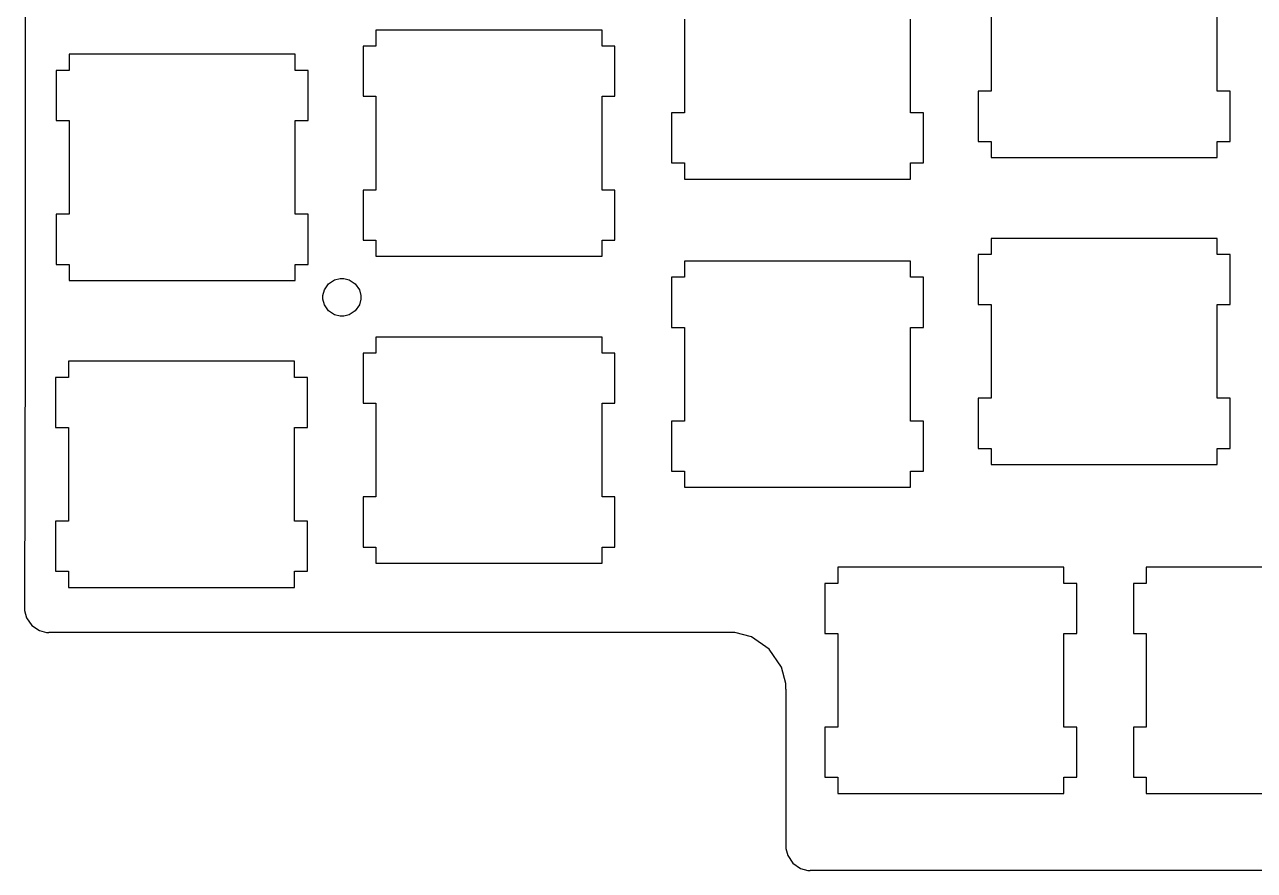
# Model space of a CAD drawing. Extents: x 0.43 to 6.04, y 4.86 to 9.05.
# Drawn here: x 0.427 to 3.425, y 5.174 to 7.235 of the extents above; entities that cross this region are included whole.
import ezdxf

# ---------------------------------------------------------------- set-up
doc = ezdxf.new("R2010")
doc.units = 0
for name, color, linetype in [('Line002', 7, 'CONTINUOUS'), ('Shape1010', 7, 'CONTINUOUS'), ('Shape1011', 7, 'CONTINUOUS'), ('Shape1012', 7, 'CONTINUOUS'), ('Shape1013', 7, 'CONTINUOUS'), ('Shape1014', 7, 'CONTINUOUS'), ('Shape1015', 7, 'CONTINUOUS'), ('Shape1016', 7, 'CONTINUOUS'), ('Shape160', 7, 'CONTINUOUS'), ('Shape161', 7, 'CONTINUOUS'), ('Shape162', 7, 'CONTINUOUS'), ('Shape163', 7, 'CONTINUOUS'), ('Shape164', 7, 'CONTINUOUS'), ('Shape165', 7, 'CONTINUOUS'), ('Shape166', 7, 'CONTINUOUS'), ('Shape167', 7, 'CONTINUOUS'), ('Shape168', 7, 'CONTINUOUS'), ('Shape169', 7, 'CONTINUOUS'), ('Shape170', 7, 'CONTINUOUS'), ('Shape171', 7, 'CONTINUOUS'), ('Shape172', 7, 'CONTINUOUS'), ('Shape173', 7, 'CONTINUOUS'), ('Shape174', 7, 'CONTINUOUS'), ('Shape175', 7, 'CONTINUOUS'), ('Shape176', 7, 'CONTINUOUS'), ('Shape177', 7, 'CONTINUOUS'), ('Shape178', 7, 'CONTINUOUS'), ('Shape179', 7, 'CONTINUOUS'), ('Shape184', 7, 'CONTINUOUS'), ('Shape185', 7, 'CONTINUOUS'), ('Shape186', 7, 'CONTINUOUS'), ('Shape187', 7, 'CONTINUOUS'), ('Shape188', 7, 'CONTINUOUS'), ('Shape189', 7, 'CONTINUOUS'), ('Shape190', 7, 'CONTINUOUS'), ('Shape191', 7, 'CONTINUOUS'), ('Shape192', 7, 'CONTINUOUS'), ('Shape193', 7, 'CONTINUOUS'), ('Shape194', 7, 'CONTINUOUS'), ('Shape240', 7, 'CONTINUOUS'), ('Shape241', 7, 'CONTINUOUS'), ('Shape242', 7, 'CONTINUOUS'), ('Shape243', 7, 'CONTINUOUS'), ('Shape244', 7, 'CONTINUOUS'), ('Shape245', 7, 'CONTINUOUS'), ('Shape246', 7, 'CONTINUOUS'), ('Shape247', 7, 'CONTINUOUS'), ('Shape248', 7, 'CONTINUOUS'), ('Shape249', 7, 'CONTINUOUS'), ('Shape250', 7, 'CONTINUOUS'), ('Shape251', 7, 'CONTINUOUS'), ('Shape252', 7, 'CONTINUOUS'), ('Shape253', 7, 'CONTINUOUS'), ('Shape254', 7, 'CONTINUOUS'), ('Shape255', 7, 'CONTINUOUS'), ('Shape256', 7, 'CONTINUOUS'), ('Shape257', 7, 'CONTINUOUS'), ('Shape258', 7, 'CONTINUOUS'), ('Shape259', 7, 'CONTINUOUS'), ('Shape264', 7, 'CONTINUOUS'), ('Shape265', 7, 'CONTINUOUS'), ('Shape266', 7, 'CONTINUOUS'), ('Shape267', 7, 'CONTINUOUS'), ('Shape268', 7, 'CONTINUOUS'), ('Shape269', 7, 'CONTINUOUS'), ('Shape270', 7, 'CONTINUOUS'), ('Shape271', 7, 'CONTINUOUS'), ('Shape272', 7, 'CONTINUOUS'), ('Shape273', 7, 'CONTINUOUS'), ('Shape274', 7, 'CONTINUOUS'), ('Shape320', 7, 'CONTINUOUS'), ('Shape321', 7, 'CONTINUOUS'), ('Shape322', 7, 'CONTINUOUS'), ('Shape323', 7, 'CONTINUOUS'), ('Shape324', 7, 'CONTINUOUS'), ('Shape325', 7, 'CONTINUOUS'), ('Shape326', 7, 'CONTINUOUS'), ('Shape327', 7, 'CONTINUOUS'), ('Shape328', 7, 'CONTINUOUS'), ('Shape329', 7, 'CONTINUOUS'), ('Shape330', 7, 'CONTINUOUS'), ('Shape331', 7, 'CONTINUOUS'), ('Shape332', 7, 'CONTINUOUS'), ('Shape333', 7, 'CONTINUOUS'), ('Shape334', 7, 'CONTINUOUS'), ('Shape335', 7, 'CONTINUOUS'), ('Shape336', 7, 'CONTINUOUS'), ('Shape337', 7, 'CONTINUOUS'), ('Shape338', 7, 'CONTINUOUS'), ('Shape339', 7, 'CONTINUOUS'), ('Shape340', 7, 'CONTINUOUS'), ('Shape341', 7, 'CONTINUOUS'), ('Shape342', 7, 'CONTINUOUS'), ('Shape343', 7, 'CONTINUOUS'), ('Shape344', 7, 'CONTINUOUS'), ('Shape345', 7, 'CONTINUOUS'), ('Shape346', 7, 'CONTINUOUS'), ('Shape347', 7, 'CONTINUOUS'), ('Shape348', 7, 'CONTINUOUS'), ('Shape349', 7, 'CONTINUOUS'), ('Shape350', 7, 'CONTINUOUS'), ('Shape351', 7, 'CONTINUOUS'), ('Shape352', 7, 'CONTINUOUS'), ('Shape353', 7, 'CONTINUOUS'), ('Shape354', 7, 'CONTINUOUS'), ('Shape355', 7, 'CONTINUOUS'), ('Shape356', 7, 'CONTINUOUS'), ('Shape357', 7, 'CONTINUOUS'), ('Shape358', 7, 'CONTINUOUS'), ('Shape359', 7, 'CONTINUOUS'), ('Shape400', 7, 'CONTINUOUS'), ('Shape401', 7, 'CONTINUOUS'), ('Shape402', 7, 'CONTINUOUS'), ('Shape403', 7, 'CONTINUOUS'), ('Shape404', 7, 'CONTINUOUS'), ('Shape405', 7, 'CONTINUOUS'), ('Shape406', 7, 'CONTINUOUS'), ('Shape407', 7, 'CONTINUOUS'), ('Shape408', 7, 'CONTINUOUS'), ('Shape409', 7, 'CONTINUOUS'), ('Shape410', 7, 'CONTINUOUS'), ('Shape411', 7, 'CONTINUOUS'), ('Shape412', 7, 'CONTINUOUS'), ('Shape413', 7, 'CONTINUOUS'), ('Shape414', 7, 'CONTINUOUS'), ('Shape415', 7, 'CONTINUOUS'), ('Shape416', 7, 'CONTINUOUS'), ('Shape417', 7, 'CONTINUOUS'), ('Shape418', 7, 'CONTINUOUS'), ('Shape419', 7, 'CONTINUOUS'), ('Shape420', 7, 'CONTINUOUS'), ('Shape421', 7, 'CONTINUOUS'), ('Shape422', 7, 'CONTINUOUS'), ('Shape423', 7, 'CONTINUOUS'), ('Shape424', 7, 'CONTINUOUS'), ('Shape425', 7, 'CONTINUOUS'), ('Shape426', 7, 'CONTINUOUS'), ('Shape427', 7, 'CONTINUOUS'), ('Shape428', 7, 'CONTINUOUS'), ('Shape429', 7, 'CONTINUOUS'), ('Shape430', 7, 'CONTINUOUS'), ('Shape431', 7, 'CONTINUOUS'), ('Shape432', 7, 'CONTINUOUS'), ('Shape433', 7, 'CONTINUOUS'), ('Shape434', 7, 'CONTINUOUS'), ('Shape435', 7, 'CONTINUOUS'), ('Shape436', 7, 'CONTINUOUS'), ('Shape437', 7, 'CONTINUOUS'), ('Shape438', 7, 'CONTINUOUS'), ('Shape439', 7, 'CONTINUOUS'), ('Shape540', 7, 'CONTINUOUS'), ('Shape541', 7, 'CONTINUOUS'), ('Shape542', 7, 'CONTINUOUS'), ('Shape543', 7, 'CONTINUOUS'), ('Shape544', 7, 'CONTINUOUS'), ('Shape545', 7, 'CONTINUOUS'), ('Shape546', 7, 'CONTINUOUS'), ('Shape547', 7, 'CONTINUOUS'), ('Shape548', 7, 'CONTINUOUS'), ('Shape549', 7, 'CONTINUOUS'), ('Shape559', 7, 'CONTINUOUS'), ('Shape560', 7, 'CONTINUOUS'), ('Shape561', 7, 'CONTINUOUS'), ('Shape562', 7, 'CONTINUOUS'), ('Shape563', 7, 'CONTINUOUS'), ('Shape564', 7, 'CONTINUOUS'), ('Shape565', 7, 'CONTINUOUS'), ('Shape566', 7, 'CONTINUOUS'), ('Shape567', 7, 'CONTINUOUS'), ('Shape568', 7, 'CONTINUOUS'), ('Shape569', 7, 'CONTINUOUS'), ('Shape570', 7, 'CONTINUOUS'), ('Shape571', 7, 'CONTINUOUS'), ('Shape572', 7, 'CONTINUOUS'), ('Shape573', 7, 'CONTINUOUS'), ('Shape574', 7, 'CONTINUOUS'), ('Shape575', 7, 'CONTINUOUS'), ('Shape576', 7, 'CONTINUOUS'), ('Shape577', 7, 'CONTINUOUS'), ('Shape578', 7, 'CONTINUOUS'), ('Shape579', 7, 'CONTINUOUS'), ('Shape628', 7, 'CONTINUOUS'), ('Shape629', 7, 'CONTINUOUS'), ('Shape630', 7, 'CONTINUOUS'), ('Shape631', 7, 'CONTINUOUS'), ('Shape632', 7, 'CONTINUOUS'), ('Shape633', 7, 'CONTINUOUS'), ('Shape634', 7, 'CONTINUOUS'), ('Shape635', 7, 'CONTINUOUS'), ('Shape636', 7, 'CONTINUOUS'), ('Shape637', 7, 'CONTINUOUS'), ('Shape638', 7, 'CONTINUOUS'), ('Shape639', 7, 'CONTINUOUS'), ('Shape640', 7, 'CONTINUOUS'), ('Shape641', 7, 'CONTINUOUS'), ('Shape642', 7, 'CONTINUOUS'), ('Shape643', 7, 'CONTINUOUS'), ('Shape644', 7, 'CONTINUOUS'), ('Shape645', 7, 'CONTINUOUS'), ('Shape646', 7, 'CONTINUOUS'), ('Shape647', 7, 'CONTINUOUS'), ('Shape648', 7, 'CONTINUOUS'), ('Shape649', 7, 'CONTINUOUS'), ('Shape650', 7, 'CONTINUOUS'), ('Shape651', 7, 'CONTINUOUS'), ('Shape703', 7, 'CONTINUOUS'), ('Shape704', 7, 'CONTINUOUS'), ('Shape705', 7, 'CONTINUOUS'), ('Shape706', 7, 'CONTINUOUS'), ('Shape707', 7, 'CONTINUOUS'), ('Shape708', 7, 'CONTINUOUS'), ('Shape709', 7, 'CONTINUOUS'), ('Shape710', 7, 'CONTINUOUS'), ('Shape711', 7, 'CONTINUOUS'), ('Shape712', 7, 'CONTINUOUS'), ('Shape713', 7, 'CONTINUOUS'), ('Shape714', 7, 'CONTINUOUS'), ('Shape715', 7, 'CONTINUOUS'), ('Shape716', 7, 'CONTINUOUS'), ('Shape717', 7, 'CONTINUOUS')]:
    doc.layers.add(name, color=color, linetype=linetype)

msp = doc.modelspace()

# ---------------------------------------------------------------- linework, layer by layer
at = {"layer": 'Line002'}
msp.add_line((0.427843, 6.4669), (0.426812, 5.81304), dxfattribs=at)
at = {"layer": 'Shape1010'}
msp.add_line((0.427843, 8.118), (0.427843, 6.4669), dxfattribs=at)
at = {"layer": 'Shape1011'}
msp.add_line((0.426812, 5.81304), (0.426812, 5.80729), dxfattribs=at)
at = {"layer": 'Shape1012'}
msp.add_line((0.426812, 5.80729), (0.431424, 5.79004), dxfattribs=at)
at = {"layer": 'Shape1013'}
msp.add_line((0.431424, 5.79004), (0.444065, 5.77126), dxfattribs=at)
at = {"layer": 'Shape1014'}
msp.add_line((0.444065, 5.77126), (0.462836, 5.75863), dxfattribs=at)
at = {"layer": 'Shape1015'}
msp.add_line((0.462836, 5.75863), (0.480089, 5.75396), dxfattribs=at)
at = {"layer": 'Shape1016'}
msp.add_line((0.480089, 5.75396), (0.485894, 5.75396), dxfattribs=at)
at = {"layer": 'Shape160'}
msp.add_line((2.78347, 6.71446), (2.78347, 6.67507), dxfattribs=at)
at = {"layer": 'Shape161'}
msp.add_line((2.78347, 6.67507), (2.75196, 6.67507), dxfattribs=at)
at = {"layer": 'Shape162'}
msp.add_line((2.75196, 6.67507), (2.75196, 6.55306), dxfattribs=at)
at = {"layer": 'Shape163'}
msp.add_line((2.75196, 6.55306), (2.78347, 6.55306), dxfattribs=at)
at = {"layer": 'Shape164'}
msp.add_line((2.78347, 6.55306), (2.78347, 6.32471), dxfattribs=at)
at = {"layer": 'Shape165'}
msp.add_line((2.78347, 6.32471), (2.75196, 6.32471), dxfattribs=at)
at = {"layer": 'Shape166'}
msp.add_line((2.75196, 6.32471), (2.75196, 6.20264), dxfattribs=at)
at = {"layer": 'Shape167'}
msp.add_line((2.75196, 6.20264), (2.78347, 6.20264), dxfattribs=at)
at = {"layer": 'Shape168'}
msp.add_line((2.78347, 6.20264), (2.78347, 6.16325), dxfattribs=at)
at = {"layer": 'Shape169'}
msp.add_line((2.78347, 6.16325), (3.33464, 6.16325), dxfattribs=at)
at = {"layer": 'Shape170'}
msp.add_line((3.33464, 6.16325), (3.33464, 6.20264), dxfattribs=at)
at = {"layer": 'Shape171'}
msp.add_line((3.33464, 6.20264), (3.3661, 6.20264), dxfattribs=at)
at = {"layer": 'Shape172'}
msp.add_line((3.3661, 6.20264), (3.3661, 6.32471), dxfattribs=at)
at = {"layer": 'Shape173'}
msp.add_line((3.3661, 6.32471), (3.33464, 6.32471), dxfattribs=at)
at = {"layer": 'Shape174'}
msp.add_line((3.33464, 6.32471), (3.33464, 6.55306), dxfattribs=at)
at = {"layer": 'Shape175'}
msp.add_line((3.33464, 6.55306), (3.3661, 6.55306), dxfattribs=at)
at = {"layer": 'Shape176'}
msp.add_line((3.3661, 6.55306), (3.3661, 6.67507), dxfattribs=at)
at = {"layer": 'Shape177'}
msp.add_line((3.3661, 6.67507), (3.33464, 6.67507), dxfattribs=at)
at = {"layer": 'Shape178'}
msp.add_line((3.33464, 6.67507), (3.33464, 6.71446), dxfattribs=at)
at = {"layer": 'Shape179'}
msp.add_line((3.33464, 6.71446), (2.78347, 6.71446), dxfattribs=at)
at = {"layer": 'Shape184'}
msp.add_line((2.78347, 7.30126), (2.78347, 7.07292), dxfattribs=at)
at = {"layer": 'Shape185'}
msp.add_line((2.78347, 7.07292), (2.75196, 7.07292), dxfattribs=at)
at = {"layer": 'Shape186'}
msp.add_line((2.75196, 7.07292), (2.75196, 6.9509), dxfattribs=at)
at = {"layer": 'Shape187'}
msp.add_line((2.75196, 6.9509), (2.78347, 6.9509), dxfattribs=at)
at = {"layer": 'Shape188'}
msp.add_line((2.78347, 6.9509), (2.78347, 6.91146), dxfattribs=at)
at = {"layer": 'Shape189'}
msp.add_line((2.78347, 6.91146), (3.33464, 6.91146), dxfattribs=at)
at = {"layer": 'Shape190'}
msp.add_line((3.33464, 6.91146), (3.33464, 6.9509), dxfattribs=at)
at = {"layer": 'Shape191'}
msp.add_line((3.33464, 6.9509), (3.3661, 6.9509), dxfattribs=at)
at = {"layer": 'Shape192'}
msp.add_line((3.3661, 6.9509), (3.3661, 7.07292), dxfattribs=at)
at = {"layer": 'Shape193'}
msp.add_line((3.3661, 7.07292), (3.33464, 7.07292), dxfattribs=at)
at = {"layer": 'Shape194'}
msp.add_line((3.33464, 7.07292), (3.33464, 7.30126), dxfattribs=at)
at = {"layer": 'Shape240'}
msp.add_line((2.03543, 6.65907), (2.03543, 6.61968), dxfattribs=at)
at = {"layer": 'Shape241'}
msp.add_line((2.03543, 6.61968), (2.0039, 6.61968), dxfattribs=at)
at = {"layer": 'Shape242'}
msp.add_line((2.0039, 6.61968), (2.0039, 6.49767), dxfattribs=at)
at = {"layer": 'Shape243'}
msp.add_line((2.0039, 6.49767), (2.03543, 6.49767), dxfattribs=at)
at = {"layer": 'Shape244'}
msp.add_line((2.03543, 6.49767), (2.03543, 6.26932), dxfattribs=at)
at = {"layer": 'Shape245'}
msp.add_line((2.03543, 6.26932), (2.0039, 6.26932), dxfattribs=at)
at = {"layer": 'Shape246'}
msp.add_line((2.0039, 6.26932), (2.0039, 6.14725), dxfattribs=at)
at = {"layer": 'Shape247'}
msp.add_line((2.0039, 6.14725), (2.03543, 6.14725), dxfattribs=at)
at = {"layer": 'Shape248'}
msp.add_line((2.03543, 6.14725), (2.03543, 6.10786), dxfattribs=at)
at = {"layer": 'Shape249'}
msp.add_line((2.03543, 6.10786), (2.58658, 6.10786), dxfattribs=at)
at = {"layer": 'Shape250'}
msp.add_line((2.58658, 6.10786), (2.58658, 6.14725), dxfattribs=at)
at = {"layer": 'Shape251'}
msp.add_line((2.58658, 6.14725), (2.61806, 6.14725), dxfattribs=at)
at = {"layer": 'Shape252'}
msp.add_line((2.61806, 6.14725), (2.61806, 6.26932), dxfattribs=at)
at = {"layer": 'Shape253'}
msp.add_line((2.61806, 6.26932), (2.58658, 6.26932), dxfattribs=at)
at = {"layer": 'Shape254'}
msp.add_line((2.58658, 6.26932), (2.58658, 6.49767), dxfattribs=at)
at = {"layer": 'Shape255'}
msp.add_line((2.58658, 6.49767), (2.61806, 6.49767), dxfattribs=at)
at = {"layer": 'Shape256'}
msp.add_line((2.61806, 6.49767), (2.61806, 6.61968), dxfattribs=at)
at = {"layer": 'Shape257'}
msp.add_line((2.61806, 6.61968), (2.58658, 6.61968), dxfattribs=at)
at = {"layer": 'Shape258'}
msp.add_line((2.58658, 6.61968), (2.58658, 6.65907), dxfattribs=at)
at = {"layer": 'Shape259'}
msp.add_line((2.58658, 6.65907), (2.03543, 6.65907), dxfattribs=at)
at = {"layer": 'Shape264'}
msp.add_line((2.03543, 7.24869), (2.03543, 7.02035), dxfattribs=at)
at = {"layer": 'Shape265'}
msp.add_line((2.03543, 7.02035), (2.0039, 7.02035), dxfattribs=at)
at = {"layer": 'Shape266'}
msp.add_line((2.0039, 7.02035), (2.0039, 6.89828), dxfattribs=at)
at = {"layer": 'Shape267'}
msp.add_line((2.0039, 6.89828), (2.03543, 6.89828), dxfattribs=at)
at = {"layer": 'Shape268'}
msp.add_line((2.03543, 6.89828), (2.03543, 6.85889), dxfattribs=at)
at = {"layer": 'Shape269'}
msp.add_line((2.03543, 6.85889), (2.58658, 6.85889), dxfattribs=at)
at = {"layer": 'Shape270'}
msp.add_line((2.58658, 6.85889), (2.58658, 6.89828), dxfattribs=at)
at = {"layer": 'Shape271'}
msp.add_line((2.58658, 6.89828), (2.61806, 6.89828), dxfattribs=at)
at = {"layer": 'Shape272'}
msp.add_line((2.61806, 6.89828), (2.61806, 7.02035), dxfattribs=at)
at = {"layer": 'Shape273'}
msp.add_line((2.61806, 7.02035), (2.58658, 7.02035), dxfattribs=at)
at = {"layer": 'Shape274'}
msp.add_line((2.58658, 7.02035), (2.58658, 7.24869), dxfattribs=at)
at = {"layer": 'Shape320'}
msp.add_line((1.28348, 6.47407), (1.28348, 6.43468), dxfattribs=at)
at = {"layer": 'Shape321'}
msp.add_line((1.28348, 6.43468), (1.25195, 6.43468), dxfattribs=at)
at = {"layer": 'Shape322'}
msp.add_line((1.25195, 6.43468), (1.25195, 6.31267), dxfattribs=at)
at = {"layer": 'Shape323'}
msp.add_line((1.25195, 6.31267), (1.28348, 6.31267), dxfattribs=at)
at = {"layer": 'Shape324'}
msp.add_line((1.28348, 6.31267), (1.28348, 6.08431), dxfattribs=at)
at = {"layer": 'Shape325'}
msp.add_line((1.28348, 6.08431), (1.25195, 6.08431), dxfattribs=at)
at = {"layer": 'Shape326'}
msp.add_line((1.25195, 6.08431), (1.25195, 5.96224), dxfattribs=at)
at = {"layer": 'Shape327'}
msp.add_line((1.25195, 5.96224), (1.28348, 5.96224), dxfattribs=at)
at = {"layer": 'Shape328'}
msp.add_line((1.28348, 5.96224), (1.28348, 5.92285), dxfattribs=at)
at = {"layer": 'Shape329'}
msp.add_line((1.28348, 5.92285), (1.83464, 5.92285), dxfattribs=at)
at = {"layer": 'Shape330'}
msp.add_line((1.83464, 5.92285), (1.83464, 5.96224), dxfattribs=at)
at = {"layer": 'Shape331'}
msp.add_line((1.83464, 5.96224), (1.8661, 5.96224), dxfattribs=at)
at = {"layer": 'Shape332'}
msp.add_line((1.8661, 5.96224), (1.8661, 6.08431), dxfattribs=at)
at = {"layer": 'Shape333'}
msp.add_line((1.8661, 6.08431), (1.83464, 6.08431), dxfattribs=at)
at = {"layer": 'Shape334'}
msp.add_line((1.83464, 6.08431), (1.83464, 6.31267), dxfattribs=at)
at = {"layer": 'Shape335'}
msp.add_line((1.83464, 6.31267), (1.8661, 6.31267), dxfattribs=at)
at = {"layer": 'Shape336'}
msp.add_line((1.8661, 6.31267), (1.8661, 6.43468), dxfattribs=at)
at = {"layer": 'Shape337'}
msp.add_line((1.8661, 6.43468), (1.83464, 6.43468), dxfattribs=at)
at = {"layer": 'Shape338'}
msp.add_line((1.83464, 6.43468), (1.83464, 6.47407), dxfattribs=at)
at = {"layer": 'Shape339'}
msp.add_line((1.83464, 6.47407), (1.28348, 6.47407), dxfattribs=at)
at = {"layer": 'Shape340'}
msp.add_line((1.28348, 7.22206), (1.28348, 7.18267), dxfattribs=at)
at = {"layer": 'Shape341'}
msp.add_line((1.28348, 7.18267), (1.25195, 7.18267), dxfattribs=at)
at = {"layer": 'Shape342'}
msp.add_line((1.25195, 7.18267), (1.25195, 7.06065), dxfattribs=at)
at = {"layer": 'Shape343'}
msp.add_line((1.25195, 7.06065), (1.28348, 7.06065), dxfattribs=at)
at = {"layer": 'Shape344'}
msp.add_line((1.28348, 7.06065), (1.28348, 6.83231), dxfattribs=at)
at = {"layer": 'Shape345'}
msp.add_line((1.28348, 6.83231), (1.25195, 6.83231), dxfattribs=at)
at = {"layer": 'Shape346'}
msp.add_line((1.25195, 6.83231), (1.25195, 6.71024), dxfattribs=at)
at = {"layer": 'Shape347'}
msp.add_line((1.25195, 6.71024), (1.28348, 6.71024), dxfattribs=at)
at = {"layer": 'Shape348'}
msp.add_line((1.28348, 6.71024), (1.28348, 6.67085), dxfattribs=at)
at = {"layer": 'Shape349'}
msp.add_line((1.28348, 6.67085), (1.83464, 6.67085), dxfattribs=at)
at = {"layer": 'Shape350'}
msp.add_line((1.83464, 6.67085), (1.83464, 6.71024), dxfattribs=at)
at = {"layer": 'Shape351'}
msp.add_line((1.83464, 6.71024), (1.8661, 6.71024), dxfattribs=at)
at = {"layer": 'Shape352'}
msp.add_line((1.8661, 6.71024), (1.8661, 6.83231), dxfattribs=at)
at = {"layer": 'Shape353'}
msp.add_line((1.8661, 6.83231), (1.83464, 6.83231), dxfattribs=at)
at = {"layer": 'Shape354'}
msp.add_line((1.83464, 6.83231), (1.83464, 7.06065), dxfattribs=at)
at = {"layer": 'Shape355'}
msp.add_line((1.83464, 7.06065), (1.8661, 7.06065), dxfattribs=at)
at = {"layer": 'Shape356'}
msp.add_line((1.8661, 7.06065), (1.8661, 7.18267), dxfattribs=at)
at = {"layer": 'Shape357'}
msp.add_line((1.8661, 7.18267), (1.83464, 7.18267), dxfattribs=at)
at = {"layer": 'Shape358'}
msp.add_line((1.83464, 7.18267), (1.83464, 7.22206), dxfattribs=at)
at = {"layer": 'Shape359'}
msp.add_line((1.83464, 7.22206), (1.28348, 7.22206), dxfattribs=at)
at = {"layer": 'Shape400'}
msp.add_line((0.533529, 6.41499), (0.533529, 6.3756), dxfattribs=at)
at = {"layer": 'Shape401'}
msp.add_line((0.533529, 6.3756), (0.502007, 6.3756), dxfattribs=at)
at = {"layer": 'Shape402'}
msp.add_line((0.502007, 6.3756), (0.502007, 6.25358), dxfattribs=at)
at = {"layer": 'Shape403'}
msp.add_line((0.502007, 6.25358), (0.533529, 6.25358), dxfattribs=at)
at = {"layer": 'Shape404'}
msp.add_line((0.533529, 6.25358), (0.533529, 6.02522), dxfattribs=at)
at = {"layer": 'Shape405'}
msp.add_line((0.533529, 6.02522), (0.502007, 6.02522), dxfattribs=at)
at = {"layer": 'Shape406'}
msp.add_line((0.502007, 6.02522), (0.502007, 5.90315), dxfattribs=at)
at = {"layer": 'Shape407'}
msp.add_line((0.502007, 5.90315), (0.533529, 5.90315), dxfattribs=at)
at = {"layer": 'Shape408'}
msp.add_line((0.533529, 5.90315), (0.533529, 5.86376), dxfattribs=at)
at = {"layer": 'Shape409'}
msp.add_line((0.533529, 5.86376), (1.08469, 5.86376), dxfattribs=at)
at = {"layer": 'Shape410'}
msp.add_line((1.08469, 5.86376), (1.08469, 5.90315), dxfattribs=at)
at = {"layer": 'Shape411'}
msp.add_line((1.08469, 5.90315), (1.11616, 5.90315), dxfattribs=at)
at = {"layer": 'Shape412'}
msp.add_line((1.11616, 5.90315), (1.11616, 6.02522), dxfattribs=at)
at = {"layer": 'Shape413'}
msp.add_line((1.11616, 6.02522), (1.08469, 6.02522), dxfattribs=at)
at = {"layer": 'Shape414'}
msp.add_line((1.08469, 6.02522), (1.08469, 6.25358), dxfattribs=at)
at = {"layer": 'Shape415'}
msp.add_line((1.08469, 6.25358), (1.11616, 6.25358), dxfattribs=at)
at = {"layer": 'Shape416'}
msp.add_line((1.11616, 6.25358), (1.11616, 6.3756), dxfattribs=at)
at = {"layer": 'Shape417'}
msp.add_line((1.11616, 6.3756), (1.08469, 6.3756), dxfattribs=at)
at = {"layer": 'Shape418'}
msp.add_line((1.08469, 6.3756), (1.08469, 6.41499), dxfattribs=at)
at = {"layer": 'Shape419'}
msp.add_line((1.08469, 6.41499), (0.533529, 6.41499), dxfattribs=at)
at = {"layer": 'Shape420'}
msp.add_line((0.535536, 7.16297), (0.535536, 7.12358), dxfattribs=at)
at = {"layer": 'Shape421'}
msp.add_line((0.535536, 7.12358), (0.504015, 7.12358), dxfattribs=at)
at = {"layer": 'Shape422'}
msp.add_line((0.504015, 7.12358), (0.504015, 7.00157), dxfattribs=at)
at = {"layer": 'Shape423'}
msp.add_line((0.504015, 7.00157), (0.535536, 7.00157), dxfattribs=at)
at = {"layer": 'Shape424'}
msp.add_line((0.535536, 7.00157), (0.535536, 6.77322), dxfattribs=at)
at = {"layer": 'Shape425'}
msp.add_line((0.535536, 6.77322), (0.504015, 6.77322), dxfattribs=at)
at = {"layer": 'Shape426'}
msp.add_line((0.504015, 6.77322), (0.504015, 6.65115), dxfattribs=at)
at = {"layer": 'Shape427'}
msp.add_line((0.504015, 6.65115), (0.535536, 6.65115), dxfattribs=at)
at = {"layer": 'Shape428'}
msp.add_line((0.535536, 6.65115), (0.535536, 6.61176), dxfattribs=at)
at = {"layer": 'Shape429'}
msp.add_line((0.535536, 6.61176), (1.0867, 6.61176), dxfattribs=at)
at = {"layer": 'Shape430'}
msp.add_line((1.0867, 6.61176), (1.0867, 6.65115), dxfattribs=at)
at = {"layer": 'Shape431'}
msp.add_line((1.0867, 6.65115), (1.11816, 6.65115), dxfattribs=at)
at = {"layer": 'Shape432'}
msp.add_line((1.11816, 6.65115), (1.11816, 6.77322), dxfattribs=at)
at = {"layer": 'Shape433'}
msp.add_line((1.11816, 6.77322), (1.0867, 6.77322), dxfattribs=at)
at = {"layer": 'Shape434'}
msp.add_line((1.0867, 6.77322), (1.0867, 7.00157), dxfattribs=at)
at = {"layer": 'Shape435'}
msp.add_line((1.0867, 7.00157), (1.11816, 7.00157), dxfattribs=at)
at = {"layer": 'Shape436'}
msp.add_line((1.11816, 7.00157), (1.11816, 7.12358), dxfattribs=at)
at = {"layer": 'Shape437'}
msp.add_line((1.11816, 7.12358), (1.0867, 7.12358), dxfattribs=at)
at = {"layer": 'Shape438'}
msp.add_line((1.0867, 7.12358), (1.0867, 7.16297), dxfattribs=at)
at = {"layer": 'Shape439'}
msp.add_line((1.0867, 7.16297), (0.535536, 7.16297), dxfattribs=at)
at = {"layer": 'Shape540'}
msp.add_line((3.16146, 5.91303), (3.16146, 5.87364), dxfattribs=at)
at = {"layer": 'Shape541'}
msp.add_line((3.16146, 5.87364), (3.12993, 5.87364), dxfattribs=at)
at = {"layer": 'Shape542'}
msp.add_line((3.12993, 5.87364), (3.12993, 5.75163), dxfattribs=at)
at = {"layer": 'Shape543'}
msp.add_line((3.12993, 5.75163), (3.16146, 5.75163), dxfattribs=at)
at = {"layer": 'Shape544'}
msp.add_line((3.16146, 5.75163), (3.16146, 5.52328), dxfattribs=at)
at = {"layer": 'Shape545'}
msp.add_line((3.16146, 5.52328), (3.12993, 5.52328), dxfattribs=at)
at = {"layer": 'Shape546'}
msp.add_line((3.12993, 5.52328), (3.12993, 5.40121), dxfattribs=at)
at = {"layer": 'Shape547'}
msp.add_line((3.12993, 5.40121), (3.16146, 5.40121), dxfattribs=at)
at = {"layer": 'Shape548'}
msp.add_line((3.16146, 5.40121), (3.16146, 5.36182), dxfattribs=at)
at = {"layer": 'Shape549'}
msp.add_line((3.16146, 5.36182), (3.71262, 5.36182), dxfattribs=at)
at = {"layer": 'Shape559'}
msp.add_line((3.71262, 5.91303), (3.16146, 5.91303), dxfattribs=at)
at = {"layer": 'Shape560'}
msp.add_line((2.40944, 5.91303), (2.40944, 5.87364), dxfattribs=at)
at = {"layer": 'Shape561'}
msp.add_line((2.40944, 5.87364), (2.37793, 5.87364), dxfattribs=at)
at = {"layer": 'Shape562'}
msp.add_line((2.37793, 5.87364), (2.37793, 5.75163), dxfattribs=at)
at = {"layer": 'Shape563'}
msp.add_line((2.37793, 5.75163), (2.40944, 5.75163), dxfattribs=at)
at = {"layer": 'Shape564'}
msp.add_line((2.40944, 5.75163), (2.40944, 5.52328), dxfattribs=at)
at = {"layer": 'Shape565'}
msp.add_line((2.40944, 5.52328), (2.37793, 5.52328), dxfattribs=at)
at = {"layer": 'Shape566'}
msp.add_line((2.37793, 5.52328), (2.37793, 5.40121), dxfattribs=at)
at = {"layer": 'Shape567'}
msp.add_line((2.37793, 5.40121), (2.40944, 5.40121), dxfattribs=at)
at = {"layer": 'Shape568'}
msp.add_line((2.40944, 5.40121), (2.40944, 5.36182), dxfattribs=at)
at = {"layer": 'Shape569'}
msp.add_line((2.40944, 5.36182), (2.96061, 5.36182), dxfattribs=at)
at = {"layer": 'Shape570'}
msp.add_line((2.96061, 5.36182), (2.96061, 5.40121), dxfattribs=at)
at = {"layer": 'Shape571'}
msp.add_line((2.96061, 5.40121), (2.99208, 5.40121), dxfattribs=at)
at = {"layer": 'Shape572'}
msp.add_line((2.99208, 5.40121), (2.99208, 5.52328), dxfattribs=at)
at = {"layer": 'Shape573'}
msp.add_line((2.99208, 5.52328), (2.96061, 5.52328), dxfattribs=at)
at = {"layer": 'Shape574'}
msp.add_line((2.96061, 5.52328), (2.96061, 5.75163), dxfattribs=at)
at = {"layer": 'Shape575'}
msp.add_line((2.96061, 5.75163), (2.99208, 5.75163), dxfattribs=at)
at = {"layer": 'Shape576'}
msp.add_line((2.99208, 5.75163), (2.99208, 5.87364), dxfattribs=at)
at = {"layer": 'Shape577'}
msp.add_line((2.99208, 5.87364), (2.96061, 5.87364), dxfattribs=at)
at = {"layer": 'Shape578'}
msp.add_line((2.96061, 5.87364), (2.96061, 5.91303), dxfattribs=at)
at = {"layer": 'Shape579'}
msp.add_line((2.96061, 5.91303), (2.40944, 5.91303), dxfattribs=at)
at = {"layer": 'Shape628'}
msp.add_line((1.15424, 6.57081), (1.15424, 6.57531), dxfattribs=at)
at = {"layer": 'Shape629'}
msp.add_line((1.15424, 6.57531), (1.15788, 6.58882), dxfattribs=at)
at = {"layer": 'Shape630'}
msp.add_line((1.15788, 6.58882), (1.16775, 6.60351), dxfattribs=at)
at = {"layer": 'Shape631'}
msp.add_line((1.16775, 6.60351), (1.18245, 6.61339), dxfattribs=at)
at = {"layer": 'Shape632'}
msp.add_line((1.18245, 6.61339), (1.19596, 6.61703), dxfattribs=at)
at = {"layer": 'Shape633'}
msp.add_line((1.19596, 6.61703), (1.20047, 6.61703), dxfattribs=at)
at = {"layer": 'Shape634'}
msp.add_line((1.20047, 6.61703), (1.20492, 6.61703), dxfattribs=at)
at = {"layer": 'Shape635'}
msp.add_line((1.20492, 6.61703), (1.21843, 6.61339), dxfattribs=at)
at = {"layer": 'Shape636'}
msp.add_line((1.21843, 6.61339), (1.23313, 6.60351), dxfattribs=at)
at = {"layer": 'Shape637'}
msp.add_line((1.23313, 6.60351), (1.243, 6.58882), dxfattribs=at)
at = {"layer": 'Shape638'}
msp.add_line((1.243, 6.58882), (1.24669, 6.57531), dxfattribs=at)
at = {"layer": 'Shape639'}
msp.add_line((1.24669, 6.57531), (1.24669, 6.57081), dxfattribs=at)
at = {"layer": 'Shape640'}
msp.add_line((1.24669, 6.57081), (1.24669, 6.56635), dxfattribs=at)
at = {"layer": 'Shape641'}
msp.add_line((1.24669, 6.56635), (1.243, 6.55285), dxfattribs=at)
at = {"layer": 'Shape642'}
msp.add_line((1.243, 6.55285), (1.23313, 6.53814), dxfattribs=at)
at = {"layer": 'Shape643'}
msp.add_line((1.23313, 6.53814), (1.21843, 6.52821), dxfattribs=at)
at = {"layer": 'Shape644'}
msp.add_line((1.21843, 6.52821), (1.20492, 6.52458), dxfattribs=at)
at = {"layer": 'Shape645'}
msp.add_line((1.20492, 6.52458), (1.20047, 6.52458), dxfattribs=at)
at = {"layer": 'Shape646'}
msp.add_line((1.20047, 6.52458), (1.19596, 6.52458), dxfattribs=at)
at = {"layer": 'Shape647'}
msp.add_line((1.19596, 6.52458), (1.18245, 6.52821), dxfattribs=at)
at = {"layer": 'Shape648'}
msp.add_line((1.18245, 6.52821), (1.16775, 6.53814), dxfattribs=at)
at = {"layer": 'Shape649'}
msp.add_line((1.16775, 6.53814), (1.15788, 6.55285), dxfattribs=at)
at = {"layer": 'Shape650'}
msp.add_line((1.15788, 6.55285), (1.15424, 6.56635), dxfattribs=at)
at = {"layer": 'Shape651'}
msp.add_line((1.15424, 6.56635), (1.15424, 6.57081), dxfattribs=at)
at = {"layer": 'Shape703'}
msp.add_line((2.28276, 5.61615), (2.28276, 5.62961), dxfattribs=at)
at = {"layer": 'Shape704'}
msp.add_line((2.28276, 5.62961), (2.27192, 5.66986), dxfattribs=at)
at = {"layer": 'Shape705'}
msp.add_line((2.27192, 5.66986), (2.2424, 5.71365), dxfattribs=at)
at = {"layer": 'Shape706'}
msp.add_line((2.2424, 5.71365), (2.19862, 5.74317), dxfattribs=at)
at = {"layer": 'Shape707'}
msp.add_line((2.19862, 5.74317), (2.15836, 5.75396), dxfattribs=at)
at = {"layer": 'Shape708'}
msp.add_line((2.15836, 5.75396), (2.14497, 5.75396), dxfattribs=at)
at = {"layer": 'Shape709'}
msp.add_line((2.14497, 5.75396), (0.485894, 5.75396), dxfattribs=at)
at = {"layer": 'Shape710'}
msp.add_line((2.28276, 5.23346), (2.28276, 5.22771), dxfattribs=at)
at = {"layer": 'Shape711'}
msp.add_line((2.28276, 5.22771), (2.28737, 5.21044), dxfattribs=at)
at = {"layer": 'Shape712'}
msp.add_line((2.28737, 5.21044), (2.30003, 5.19168), dxfattribs=at)
at = {"layer": 'Shape713'}
msp.add_line((2.30003, 5.19168), (2.31879, 5.17904), dxfattribs=at)
at = {"layer": 'Shape714'}
msp.add_line((2.31879, 5.17904), (2.33604, 5.17437), dxfattribs=at)
at = {"layer": 'Shape715'}
msp.add_line((2.33604, 5.17437), (2.34179, 5.17437), dxfattribs=at)
at = {"layer": 'Shape716'}
msp.add_line((2.28276, 5.61615), (2.28276, 5.23253), dxfattribs=at)
at = {"layer": 'Shape717'}
msp.add_line((4.66292, 5.17437), (2.34179, 5.17437), dxfattribs=at)

doc.saveas('drawing.dxf')
